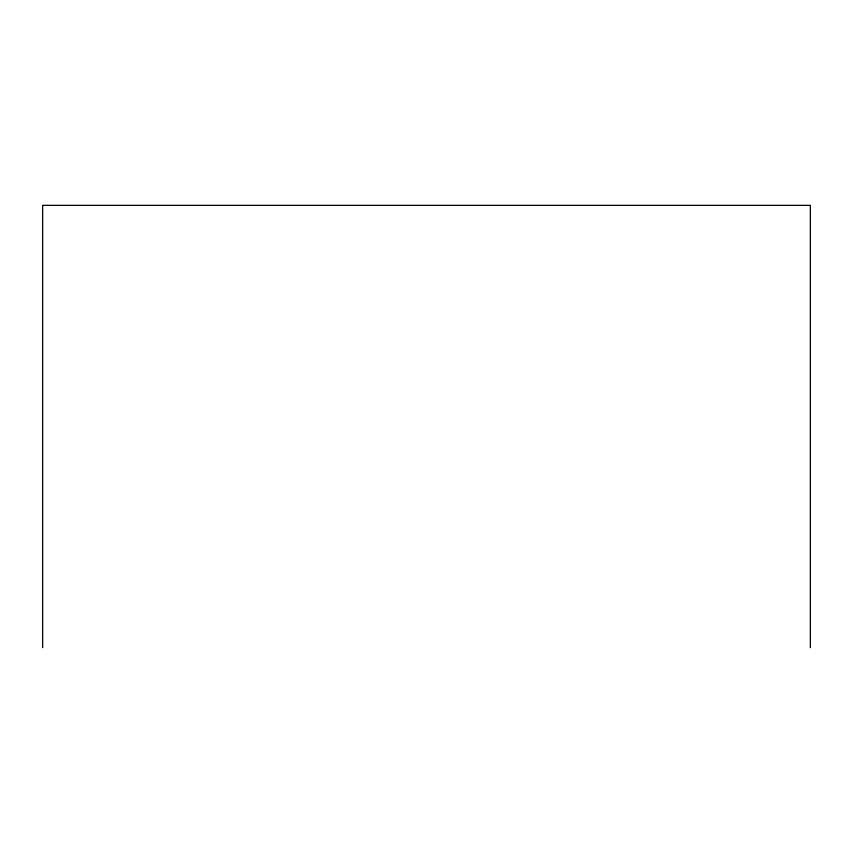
<?xml version="1.0" encoding="UTF-8"?>
<svg xmlns="http://www.w3.org/2000/svg" width="853" height="853" viewBox="0 0 853 853"><rect width="100%" height="100%" fill="white"/><g stroke="black" fill="none" stroke-linecap="round" stroke-linejoin="round"><path stroke-width="1.28" d="M810.35 647.64L810.35 205.36L42.65 205.36L42.65 647.64"/></g></svg>
